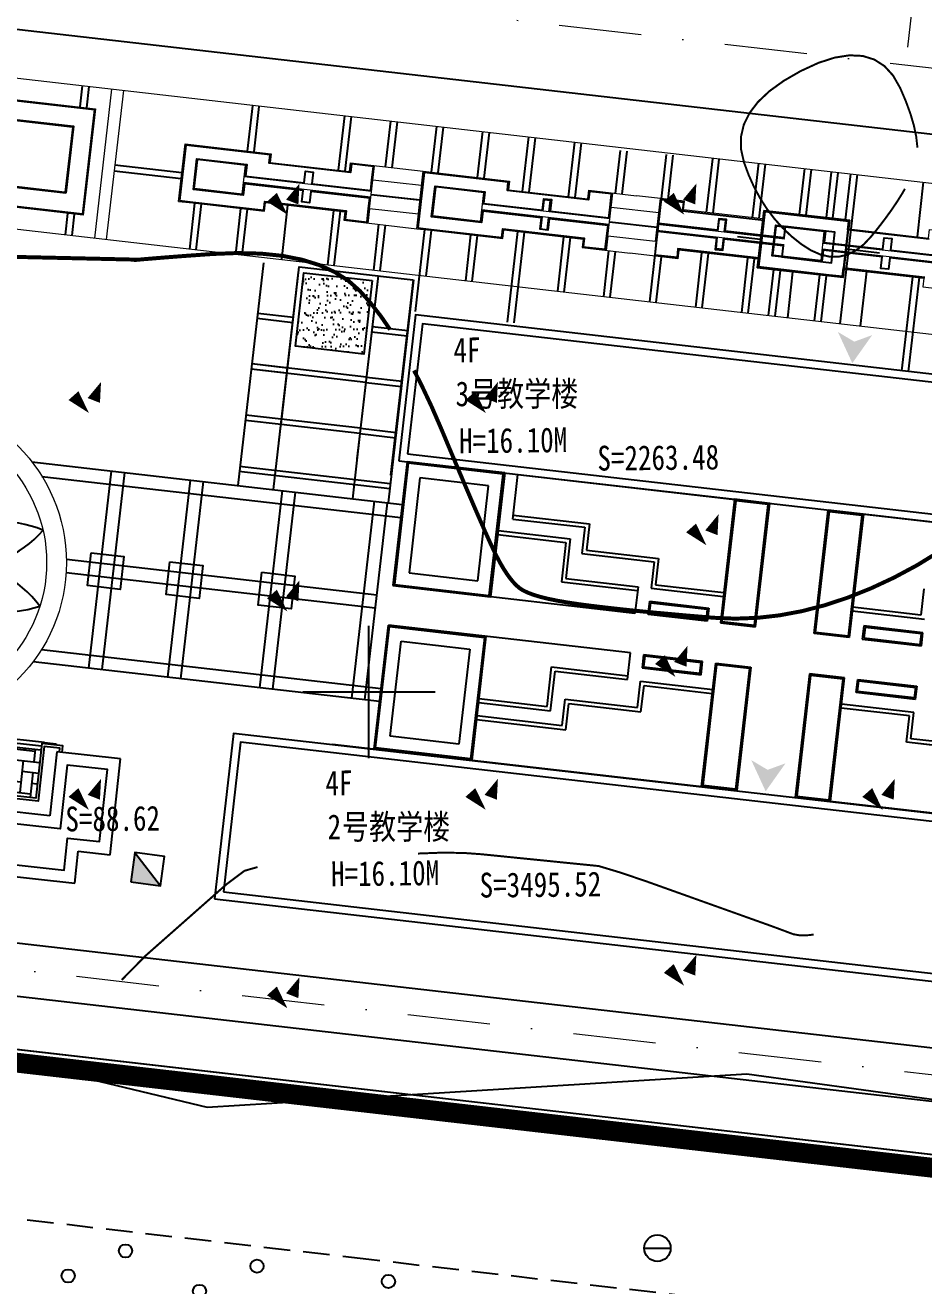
# Model space of a CAD drawing. Extents: x 496261 to 1768172, y 3738341 to 4579341.
# Drawn here: x 496974 to 497041.9, y 4379155.1 to 4379250.4 of the extents above; entities that cross this region are included whole.
import ezdxf

# ---------------------------------------------------------------- set-up
doc = ezdxf.new("R2010")
doc.units = 0
doc.header["$MEASUREMENT"] = 0
for name, pattern in [('DASHDOT2', [0.5, 0.25, -0.125, 0, -0.125]), ('DIVIDE', [1.25, 0.5, -0.25, 0, -0.25, 0, -0.25]), ('X5', [3, 2, -1])]:
    doc.linetypes.add(name, pattern=pattern)
doc.layers.get('0').update_dxf_attribs({"color": 8, "linetype": 'CONTINUOUS'})
for name, color, linetype in [('2222', 7, 'CONTINUOUS'), ('caodi', 7, 'CONTINUOUS'), ('DGX', 8, 'CONTINUOUS'), ('DLSS', 8, 'CONTINUOUS'), ('DMTZ', 8, 'CONTINUOUS'), ('GXYZ', 8, 'CONTINUOUS'), ('JZ', 2, 'CONTINUOUS'), ('LVTRY', 193, 'CONTINUOUS'), ('PUB_DIM', 3, 'CONTINUOUS'), ('PUB_TEXT', 7, 'CONTINUOUS'), ('qj-铺地', 35, 'CONTINUOUS'), ('TK', 8, 'CONTINUOUS'), ('WALL', 2, 'CONTINUOUS'), ('ZBTZ', 8, 'CONTINUOUS'), ('台阶', 33, 'CONTINUOUS'), ('水', 165, 'CONTINUOUS'), ('用地红线', 1, 'DIVIDE'), ('看线', 92, 'CONTINUOUS'), ('绿化', 3, 'CONTINUOUS'), ('绿线', 3, 'CONTINUOUS'), ('车行道', 5, 'CONTINUOUS'), ('道路', 8, 'CONTINUOUS'), ('铺地', 25, 'CONTINUOUS')]:
    doc.layers.add(name, color=color, linetype=linetype)
for name, color, linetype, lineweight in [('pudi', 7, 'CONTINUOUS', 9), ('景观', 4, 'CONTINUOUS', 13), ('道路红线', 1, 'CONTINUOUS', 0)]:
    doc.layers.add(name, color=color, linetype=linetype, lineweight=lineweight)
doc.styles.add('HT', font='simhei.ttf', dxfattribs={"width": 0.8})
doc.linetypes.add('10411', pattern='A,2,[150,AAA.SHX,S=1,R=0,X=0,Y=1],2,[151,AAA.SHX,S=1,R=0,X=0,Y=3],1e-11', length=4)

# ---------------------------------------------------------------- blocks, each defined once
blk = doc.blocks.new('gc090')
for points in [[(1.067, 1.447, 0, 1, 0), (0.52, 0.049, 1, 1, 0)], [(-1.016, 0.411, 1, 0, 0), (0.151, -0.902, 0, 0, 0)]]:
    blk.add_lwpolyline(points, format="xyseb")
blk = doc.blocks.new('gc170')
at = {"linetype": 'Continuous'}
blk.add_circle((0, 0), 0.5, dxfattribs=at)
blk = doc.blocks.new('GC042')
blk.add_line((-1, 0), (1, 0))
blk.add_circle((0, 0), 1)
blk = doc.blocks.new('13')
at = {"layer": 'WALL', "ltscale": 10}
for points in [[(4411217, -5844573), (4492217, -5844573), (4492217, -5831973), (4411217, -5831973)], [(4411817, -5843973), (4491617, -5843973), (4491617, -5832573), (4411817, -5832573)]]:
    blk.add_lwpolyline(points, close=True, dxfattribs=at)
blk = doc.blocks.new('RT5')
at = {"layer": 'WALL', "ltscale": 10}
for points in [[(4426135, -5875637), (4487035, -5875637), (4487035, -5864537), (4426135, -5864537)], [(4426735, -5875037), (4486435, -5875037), (4486435, -5865137), (4426735, -5865137)]]:
    blk.add_lwpolyline(points, close=True, dxfattribs=at)
blk = doc.blocks.new('ssss123')
at = {"layer": '景观'}
for radius in [9553, 8399]:
    blk.add_circle((-2618501, -7985776), radius, dxfattribs=at)
at = {"layer": '绿线', "color": 251}
blk.add_lwpolyline([(-2614602, -7978336, 0.3575), (-2617728, -7982899, 1.155828)], format="xyb", dxfattribs=at)
for radius in [2979, 2499]:
    blk.add_circle((-2618501, -7985776), radius, dxfattribs=at)
for centre, major_axis, start_param, end_param in [((-2613051, -7981342), (-1, 6503), 0.916038, 1.816366), ((-2623243, -7980856), (0, 6116), 4.359671, 5.316555), ((-2615532, -7979408), (-1, 6503), 1.367559, 2.267887), ((-2624915, -7983419), (0, 6116), 4.81129, 5.768173), ((-2620644, -7979287), (1, 6116), 3.911812, 4.868664), ((-2618686, -7978752), (2, 6503), 1.830506, 2.731202), ((-2625293, -7986528), (0, 6116), -1.010141, -0.052621), ((-2611574, -7986955), (2, 6503), 0.06475, 0.965077), ((-2617923, -7978967), (0, 6116), 3.507993, 4.464876), ((-2624260, -7989454), (0, 6116), -0.551403, 0.405502), ((-2612810, -7989897), (0, 6503), -0.393581, 0.506747), ((-2621773, -7979558), (0, 6503), 2.288324, 3.188652), ((-2614971, -7979925), (0, 6116), 3.049936, 4.006844), ((-2622352, -7991420), (0, 6116), -0.147795, 0.809088), ((-2615691, -7992216), (0, 6503), -0.926288, -0.025961), ((-2619527, -7992532), (0, 6116), 0.300227, 1.257101), ((-2623952, -7981343), (-1, 6503), 2.69187, 3.592035), ((-2612489, -7982528), (0, 6116), 2.517061, 3.473983), ((-2618758, -7992798), (0, 6503), -1.374313, -0.473985), ((-2618758, -7992798), (0, 6503), -1.374313, -0.473985), ((-2625334, -7984142), (0, 6503), 3.140026, 4.040349), ((-2616521, -7992316), (1, 6116), 0.745022, 1.701971), ((-2616521, -7992316), (1, 6116), 0.745022, 1.701971), ((-2621496, -7992132), (1, 6503), 4.505364, 5.405692), ((-2621496, -7992132), (1, 6503), 4.505364, 5.405692), ((-2625373, -7987240), (1, 6503), 3.584773, 4.485101), ((-2613811, -7990746), (0, 6116), 1.207493, 2.164348), ((-2613811, -7990746), (0, 6116), 1.207493, 1.578715), ((-2625373, -7987240), (1, 6503), 4.134293, 4.485101), ((-2623998, -7990153), (0, 6503), 4.047205, 4.947533), ((-2623998, -7990153), (0, 6503), 4.047205, 4.947533), ((-2612097, -7988160), (1, 6116), 1.665675, 2.622558), ((-2612097, -7988160), (1, 6116), 1.665675, 2.622558), ((-2611675, -7985453), (-2, 6116), 2.068915, 3.025798), ((-2611675, -7985453), (-2, 6116), 2.068915, 3.025798)]:
    blk.add_ellipse(centre, major_axis=major_axis, ratio=1, start_param=start_param, end_param=end_param, dxfattribs=at)
blk = doc.blocks.new('SEERRR')
at = {"layer": 'JZ'}
for p, q in [((4674631, -5888671), (4664341, -5888671)), ((4664341, -5888671), (4664341, -5891101)), ((4674631, -5893531), (4674631, -5888671)), ((4664341, -5891101), (4661911, -5891101)), ((4661911, -5891101), (4661911, -5898391)), ((4666771, -5898391), (4666771, -5893531)), ((4666771, -5893531), (4674631, -5893531)), ((4661911, -5898391), (4666771, -5898391))]:
    blk.add_line(p, q, dxfattribs=at)
at = {"layer": 'JZ', "linetype": 'Continuous'}
blk.add_line((4666771, -5894731), (4666777, -5894731), dxfattribs=at)
at = {"layer": 'JZ', "flags": 128}
blk.add_lwpolyline([(4673731, -5889571), (4665241, -5889571), (4665241, -5892001), (4662811, -5892001), (4662811, -5897491), (4665871, -5897491), (4665871, -5892631), (4673731, -5892631)], close=True, dxfattribs=at)
for points in [[(4666371, -5898391), (4666371, -5898891), (4667971, -5898891), (4667971, -5894731), (4675131, -5894731), (4675131, -5893131), (4674631, -5893131)], [(4666571, -5898391), (4666571, -5898691), (4667771, -5898691), (4667771, -5894531), (4674931, -5894531), (4674931, -5893331), (4674631, -5893331)]]:
    blk.add_lwpolyline(points, dxfattribs=at)
at = {"layer": '台阶', "linetype": 'Continuous', "ltscale": 5}
for p, q in [((4675231, -5893631), (4675131, -5893631)), ((4675231, -5893831), (4675131, -5893831)), ((4666871, -5898991), (4666871, -5898891)), ((4667071, -5898991), (4667071, -5898891))]:
    blk.add_line(p, q, dxfattribs=at)
at = {"layer": '铺地', "linetype": 'Continuous'}
for p, q in [((4675231, -5894531), (4675231, -5893631)), ((4674631, -5894731), (4674631, -5896659)), ((4674931, -5894731), (4674931, -5896833)), ((4675231, -5894531), (4675231, -5897006)), ((4667971, -5898391), (4671631, -5898391)), ((4667971, -5898691), (4671711, -5898691)), ((4667771, -5898991), (4666871, -5898991)), ((4667771, -5898991), (4671792, -5898991))]:
    blk.add_line(p, q, dxfattribs=at)
at = {"layer": '铺地', "linetype": 'Continuous', "ltscale": 5}
for p, q in [((4666777, -5894210), (4666771, -5894210)), ((4668403, -5896648), (4668403, -5894731)), ((4670841, -5895023), (4668403, -5895023)), ((4669215, -5897461), (4669215, -5895023)), ((4670028, -5895023), (4670028, -5894731)), ((4670841, -5895835), (4670841, -5894731)), ((4671654, -5896648), (4671654, -5894731)), ((4674092, -5895023), (4671654, -5895023)), ((4672467, -5897461), (4672467, -5895023)), ((4673279, -5895023), (4673279, -5894731)), ((4674092, -5895835), (4674092, -5894731)), ((4668403, -5895835), (4667971, -5895835)), ((4671654, -5895835), (4669215, -5895835)), ((4670028, -5898274), (4670028, -5895835)), ((4674631, -5895835), (4672467, -5895835)), ((4673279, -5897440), (4673279, -5895835)), ((4669215, -5896648), (4667971, -5896648)), ((4672467, -5896648), (4670028, -5896648)), ((4670841, -5898391), (4670841, -5896648)), ((4671631, -5898391), (4674631, -5896659)), ((4671711, -5898691), (4674931, -5896833)), ((4674631, -5896648), (4673279, -5896648)), ((4674092, -5896970), (4674092, -5896648)), ((4666777, -5897461), (4666771, -5897461)), ((4670028, -5897461), (4667971, -5897461)), ((4668403, -5898391), (4668403, -5897461)), ((4673242, -5897461), (4670841, -5897461)), ((4671654, -5898378), (4671654, -5897461)), ((4671792, -5898991), (4675231, -5897006)), ((4670841, -5898274), (4668403, -5898274)), ((4669215, -5898391), (4669215, -5898274)), ((4671835, -5898274), (4671654, -5898274))]:
    blk.add_line(p, q, dxfattribs=at)

msp = doc.modelspace()

# ---------------------------------------------------------------- hatches: boundary and pattern name
at = {"layer": 'caodi', "linetype": 'Continuous'}
h = msp.add_hatch(dxfattribs=at)
h.set_pattern_fill('AR-SAND', color=64, scale=0.5, angle=353.45116, style=0)
h.set_pattern_definition([(30.951161, (490626.28854, 4385504.06514), (0.078586046, 0.96071782), [0, -0.76, 0, -0.85, 0, -0.8125]), (0.951161, (490626.2885, 4385504.0651), (1.04004746, 1.30094419), [0, -0.41, 0, -0.685, 0, -0.2625]), (320.951161, (490625.67755, 4385504.1353), (1.54723375, -0.17477301), [0, -0.25, 0, -0.9, 0, -1.175]), (310.951161, (490625.6776, 4385504.1353), (1.5433053, 0.26454987), [0, -0.125, 0, -0.59, 0, -0.675])])
h.paths.add_polyline_path([(497000.241, 4379231.099), (496999.602, 4379225.535), (496994.436, 4379226.128), (496995.075, 4379231.692)])
at = {"layer": 'PUB_DIM'}
for points in [[(497036.686, 4379226.478), (497035.449, 4379227.212), (497036.535, 4379224.852), (497038.036, 4379226.972)], [(497030.137, 4379194.109), (497028.901, 4379194.843), (497029.987, 4379192.483), (497031.488, 4379194.603)]]:
    msp.add_hatch(color=256, dxfattribs=at).paths.add_polyline_path(points)
at = {"layer": '看线'}
msp.add_hatch(color=256, dxfattribs=at).paths.add_polyline_path([(496982.005, 4379185.633), (496984.234, 4379185.331), (496982.307, 4379187.863)])

# ---------------------------------------------------------------- linework, layer by layer
at = {"layer": '2222', "color": 8, "ltscale": 10}
for p, q in [((496992.028, 4379232.444), (496990.094, 4379215.6)), ((496992.789, 4379215.291), (496994.678, 4379231.737)), ((496993.194, 4379218.819), (496994.678, 4379231.737)), ((497000.638, 4379231.45), (497003.334, 4379231.14)), ((497000.638, 4379231.45), (497003.334, 4379231.14)), ((497000.638, 4379231.45), (497003.334, 4379231.14)), ((497003.379, 4379231.141), (497001.446, 4379214.297)), ((497003.334, 4379231.14), (497001.639, 4379216.375)), ((497003.334, 4379231.14), (497001.639, 4379216.375)), ((496994.238, 4379227.913), (496991.543, 4379228.222)), ((496994.238, 4379227.913), (496991.543, 4379228.222)), ((496994.238, 4379227.913), (496991.543, 4379228.222)), ((496994.284, 4379228.31), (496991.589, 4379228.619)), ((496994.284, 4379228.31), (496991.589, 4379228.619)), ((496994.284, 4379228.31), (496991.589, 4379228.619)), ((497000.199, 4379227.228), (497002.895, 4379226.919)), ((497000.199, 4379227.228), (497002.895, 4379226.919)), ((497000.199, 4379227.228), (497002.895, 4379226.919)), ((497000.245, 4379227.626), (497002.94, 4379227.316)), ((497000.245, 4379227.626), (497002.94, 4379227.316)), ((497000.245, 4379227.626), (497002.94, 4379227.316)), ((496993.799, 4379224.088), (496991.104, 4379224.397)), ((496993.799, 4379224.088), (496991.104, 4379224.397)), ((496999.76, 4379223.403), (496991.104, 4379224.397)), ((496993.845, 4379224.485), (496991.15, 4379224.795)), ((496993.845, 4379224.485), (496991.15, 4379224.795)), ((496999.806, 4379223.801), (496991.15, 4379224.795)), ((496999.76, 4379223.403), (497002.456, 4379223.094)), ((496999.806, 4379223.801), (497002.501, 4379223.491)), ((496993.355, 4379220.213), (496990.659, 4379220.523)), ((496999.361, 4379219.926), (496990.705, 4379220.92)), ((496999.315, 4379219.529), (496998.75, 4379214.606)), ((496999.315, 4379219.529), (496999.095, 4379217.608)), ((496999.315, 4379219.529), (497002.011, 4379219.219)), ((496999.315, 4379219.529), (497002.011, 4379219.219)), ((496999.315, 4379219.529), (497002.011, 4379219.219)), ((496999.361, 4379219.926), (497002.056, 4379219.617)), ((496999.361, 4379219.926), (497002.056, 4379219.617)), ((496999.361, 4379219.926), (497002.056, 4379219.617)), ((497001.566, 4379215.345), (496990.169, 4379216.653)), ((497001.612, 4379215.742), (496990.215, 4379217.051))]:
    msp.add_line(p, q, dxfattribs=at)
for points in [[(497000.684, 4379231.451), (496999.315, 4379219.529), (496993.355, 4379220.213), (496994.723, 4379232.135)], [(497000.241, 4379231.099), (496999.602, 4379225.535), (496994.436, 4379226.128), (496995.075, 4379231.692)]]:
    msp.add_lwpolyline(points, close=True, dxfattribs=at)
msp.add_lwpolyline([(497000.638, 4379231.053), (496999.315, 4379219.529), (496993.355, 4379220.213), (496994.678, 4379231.737)], dxfattribs=at)
at = {"layer": '2222', "color": 8, "flags": 128}
for points in [[(496978.998, 4379210.522), (496981.482, 4379210.237), (496981.197, 4379207.753), (496978.713, 4379208.039)], [(496984.959, 4379209.838), (496987.443, 4379209.553), (496987.158, 4379207.069), (496984.674, 4379207.354)], [(496991.914, 4379209.04), (496994.397, 4379208.754), (496994.112, 4379206.271), (496991.628, 4379206.556)]]:
    msp.add_lwpolyline(points, close=True, dxfattribs=at)
at = {"layer": 'DGX', "color": 8, "linetype": 'Continuous', "const_width": 0.15, "elevation": 1403, "flags": 128}
msp.add_lwpolyline([(497041.451, 4379241.132), (497041.451, 4379241.225), (497041.367, 4379241.98), (497041.196, 4379242.801), (497040.936, 4379243.687), (497040.589, 4379244.639), (497040.155, 4379245.657), (497039.619, 4379246.596), (497038.967, 4379247.312), (497038.2, 4379247.806), (497037.318, 4379248.078), (497036.32, 4379248.126), (497035.208, 4379247.952), (497033.979, 4379247.556), (497032.636, 4379246.937), (497031.342, 4379246.19), (497030.265, 4379245.411), (497029.405, 4379244.598), (497028.76, 4379243.753), (497028.332, 4379242.875), (497028.121, 4379241.964), (497028.125, 4379241.021), (497028.346, 4379240.044), (497028.701, 4379239.079), (497029.11, 4379238.168), (497029.571, 4379237.313), (497030.085, 4379236.512), (497030.651, 4379235.766), (497031.271, 4379235.075), (497031.943, 4379234.438), (497032.668, 4379233.857), (497033.409, 4379233.382), (497034.128, 4379233.063), (497034.825, 4379232.901), (497035.5, 4379232.897), (497036.153, 4379233.049), (497036.784, 4379233.357), (497037.393, 4379233.823), (497037.98, 4379234.446), (497038.535, 4379235.136), (497039.045, 4379235.804), (497039.511, 4379236.45), (497039.932, 4379237.075), (497040.31, 4379237.677), (497040.514, 4379238.032)], dxfattribs=at)
at = {"layer": 'DGX', "color": 8, "linetype": 'Continuous'}
for points, const_width, elevation in [([(496970.221, 4379232.955), (496982.573, 4379232.675)], 0.3, 1402.5), ([(496982.222, 4379232.643), (496982.924, 4379232.707), (496984.497, 4379232.837), (496986.238, 4379232.97), (496988.148, 4379233.104), (496988.994, 4379233.138)], 0.3, 1402.5), ([(496988.994, 4379233.138), (496990.068, 4379233.18), (496991.837, 4379233.134), (496993.458, 4379232.966), (496994.928, 4379232.678), (496996.249, 4379232.268), (496997.42, 4379231.738), (496998.442, 4379231.086), (496999.314, 4379230.312), (497000, 4379229.541)], 0.3, 1402.5), ([(497000, 4379229.541), (497000.108, 4379229.42), (497000.895, 4379228.409), (497001.597, 4379227.394)], 0.3, 1402.5), ([(497003.408, 4379224.294), (497003.975, 4379223.188), (497004.728, 4379221.588), (497005.474, 4379219.871), (497006.185, 4379218.173), (497006.836, 4379216.632), (497007.424, 4379215.248), (497007.95, 4379214.021), (497008.415, 4379212.952), (497008.818, 4379212.039), (497009.159, 4379211.284), (497009.438, 4379210.685), (497009.686, 4379210.186), (497009.931, 4379209.729), (497010.175, 4379209.314), (497010.416, 4379208.94), (497010.656, 4379208.608), (497010.893, 4379208.318), (497011.129, 4379208.07), (497011.362, 4379207.863), (497011.637, 4379207.682), (497011.995, 4379207.508), (497012.438, 4379207.341), (497012.964, 4379207.183), (497013.575, 4379207.032), (497014.27, 4379206.889), (497015.048, 4379206.754), (497015.911, 4379206.626), (497016.861, 4379206.502), (497017.902, 4379206.377), (497019.033, 4379206.251), (497020.255, 4379206.124), (497021.567, 4379205.996), (497023.933, 4379205.783)], 0.3, 1402.5), ([(497023.933, 4379205.783), (497024.464, 4379205.737), (497026.048, 4379205.606), (497027.687, 4379205.538), (497029.345, 4379205.599), (497031.022, 4379205.787), (497032.719, 4379206.103), (497034.435, 4379206.547), (497036.17, 4379207.119), (497037.924, 4379207.819), (497039.698, 4379208.647), (497041.434, 4379209.578), (497043.078, 4379210.588)], 0.3, 1402.5), ([(497003.697, 4379187.78), (497005.431, 4379187.845), (497007.117, 4379187.829), (497008.488, 4379187.73)], 0.15, 1402), ([(497008.488, 4379187.73), (497017.37, 4379186.835), (497019.092, 4379186.317), (497021.083, 4379185.638), (497023.084, 4379184.923), (497024.835, 4379184.297), (497026.337, 4379183.76), (497027.589, 4379183.313), (497028.59, 4379182.955), (497029.342, 4379182.686), (497029.844, 4379182.507), (497030.097, 4379182.417), (497030.239, 4379182.365), (497030.412, 4379182.302), (497030.615, 4379182.228), (497030.848, 4379182.142), (497031.112, 4379182.044), (497031.406, 4379181.935), (497031.73, 4379181.813), (497032.085, 4379181.681), (497032.211, 4379181.658)], 0.15, 1402), ([(496981.31, 4379178.225), (496983.101, 4379180.045), (496989.225, 4379185.452), (496990.595, 4379186.477), (496991.573, 4379186.758)], 0.15, 1402), ([(497032.211, 4379181.658), (497032.254, 4379181.65)], 0.15, 1402), ([(497032.254, 4379181.65), (497032.566, 4379181.594), (497033.267, 4379181.612), (497033.616, 4379181.658)], 0.15, 1402)]:
    msp.add_lwpolyline(points, dxfattribs=dict(at, const_width=const_width, elevation=elevation))
at = {"layer": 'DLSS', "color": 8, "linetype": 'X5', "elevation": 1400.29, "flags": 128}
for points in [[(497000, 4379157.089), (496901.067, 4379168.514)], [(497102.152, 4379145.292), (497000, 4379157.089)]]:
    msp.add_lwpolyline(points, dxfattribs=at)
at = {"layer": 'DMTZ', "color": 8, "linetype": '10411', "elevation": 1410.667, "flags": 128}
for points in [[(496826.533, 4379197.995), (496826.524, 4379197.991), (496829.276, 4379195.097), (496831.388, 4379191.214), (496837.772, 4379190.304), (496844.733, 4379185.845), (496864.869, 4379187.784), (496879.765, 4379185.909), (496879.765, 4379185.909), (496879.765, 4379185.909), (496916.888, 4379182.521), (496951.399, 4379176.112), (496967.698, 4379173.431), (496987.766, 4379168.615), (497000, 4379169.371)], [(497000, 4379169.371), (497028.574, 4379171.136), (497059.437, 4379166.893), (497084.258, 4379163.142), (497108.17, 4379158.248), (497127.313, 4379157.048), (497147.141, 4379154.33)]]:
    msp.add_lwpolyline(points, dxfattribs=at)
at = {"layer": 'LVTRY'}
for p, q in [((497010.867, 4379213.07, 1400.702), (497016.329, 4379212.443, 1400.702)), ((497010.901, 4379213.368, 1400.702), (497016.661, 4379212.707, 1400.702)), ((497009.726, 4379211.893, 1400.702), (497014.889, 4379211.3, 1400.702)), ((497009.76, 4379212.191, 1400.702), (497015.221, 4379211.564, 1400.702)), ((497016.329, 4379212.443, 1400.702), (497016.101, 4379210.456, 1400.702)), ((497016.661, 4379212.707, 1400.702), (497016.433, 4379210.72, 1400.702)), ((497014.889, 4379211.3, 1400.702), (497014.547, 4379208.319, 1400.702)), ((497015.221, 4379211.564, 1400.702), (497014.879, 4379208.583, 1400.702)), ((497016.101, 4379210.456, 1400.702), (497021.562, 4379209.829, 1400.702)), ((497016.433, 4379210.72, 1400.702), (497021.894, 4379210.093, 1400.702)), ((497021.894, 4379210.093, 1400.702), (497021.666, 4379208.106, 1400.702)), ((497021.562, 4379209.829, 1400.702), (497021.334, 4379207.842, 1400.702)), ((497014.547, 4379208.319, 1400.702), (497020.306, 4379207.658, 1400.702)), ((497014.879, 4379208.583, 1400.702), (497020.341, 4379207.956, 1400.702)), ((497021.666, 4379208.106, 1400.702), (497026.83, 4379207.513, 1400.702)), ((497021.334, 4379207.842, 1400.702), (497026.795, 4379207.215, 1400.702)), ((497026.83, 4379207.513, 1400.702), (497026.795, 4379207.215, 1400.702)), ((497041.954, 4379207.79, 1400.702), (497041.726, 4379205.803, 1400.702)), ((497036.563, 4379206.396, 1400.702), (497036.529, 4379206.098, 1400.702)), ((497041.99, 4379205.471, 1400.702), (497036.529, 4379206.098, 1400.702)), ((497041.726, 4379205.803, 1400.702), (497036.563, 4379206.396, 1400.702)), ((497013.466, 4379198.908, 1400.702), (497013.808, 4379201.889, 1400.702)), ((497013.73, 4379198.576, 1400.702), (497014.072, 4379201.556, 1400.702)), ((497013.808, 4379201.889, 1400.702), (497019.567, 4379201.227, 1400.702)), ((497014.072, 4379201.556, 1400.702), (497019.533, 4379200.929, 1400.702)), ((497020.299, 4379198.828, 1400.702), (497020.527, 4379200.815, 1400.702)), ((497020.527, 4379200.815, 1400.702), (497025.988, 4379200.188, 1400.702)), ((497020.562, 4379198.496, 1400.702), (497020.791, 4379200.483, 1400.702)), ((497020.791, 4379200.483, 1400.702), (497025.954, 4379199.89, 1400.702)), ((497008.302, 4379199.501, 1400.702), (497013.466, 4379198.908, 1400.702)), ((497014.609, 4379197.468, 1400.702), (497014.837, 4379199.455, 1400.702)), ((497014.837, 4379199.455, 1400.702), (497020.299, 4379198.828, 1400.702)), ((497025.954, 4379199.89, 1400.702), (497025.988, 4379200.188, 1400.702)), ((497008.268, 4379199.203, 1400.702), (497013.73, 4379198.576, 1400.702)), ((497014.873, 4379197.136, 1400.702), (497015.101, 4379199.123, 1400.702)), ((497015.101, 4379199.123, 1400.702), (497020.562, 4379198.496, 1400.702)), ((497035.688, 4379198.773, 1400.702), (497035.723, 4379199.071, 1400.702)), ((497040.852, 4379198.18, 1400.702), (497035.688, 4379198.773, 1400.702)), ((497041.184, 4379198.444, 1400.702), (497035.723, 4379199.071, 1400.702)), ((497008.12, 4379197.911, 1400.702), (497014.873, 4379197.136, 1400.702)), ((497008.154, 4379198.209, 1400.702), (497014.609, 4379197.468, 1400.702)), ((497040.624, 4379196.193, 1400.702), (497040.852, 4379198.18, 1400.702)), ((497040.956, 4379196.457, 1400.702), (497041.184, 4379198.444, 1400.702)), ((497046.085, 4379195.566, 1400.702), (497040.624, 4379196.193, 1400.702)), ((497046.417, 4379195.83, 1400.702), (497040.956, 4379196.457, 1400.702))]:
    msp.add_line(p, q, dxfattribs=at)
at = {"layer": 'pudi'}
for p, q in [((497011.254, 4379216.441, 1400.702), (497010.901, 4379213.368, 1400.702)), ((497027.639, 4379214.561, 1400.702), (497011.254, 4379216.441, 1400.702)), ((497026.83, 4379207.513, 1400.702), (497027.639, 4379214.561, 1400.702)), ((497010.901, 4379213.368, 1400.702), (497016.661, 4379212.707, 1400.702)), ((497036.563, 4379206.396, 1400.702), (497037.372, 4379213.443, 1400.702)), ((497037.372, 4379213.443, 1400.702), (497053.756, 4379211.562, 1400.702)), ((497016.661, 4379212.707, 1400.702), (497016.433, 4379210.72, 1400.702)), ((497016.433, 4379210.72, 1400.702), (497021.894, 4379210.093, 1400.702)), ((497021.894, 4379210.093, 1400.702), (497021.666, 4379208.106, 1400.702)), ((497021.666, 4379208.106, 1400.702), (497026.83, 4379207.513, 1400.702)), ((497041.954, 4379207.79, 1400.702), (497041.726, 4379205.803, 1400.702)), ((497041.726, 4379205.803, 1400.702), (497036.563, 4379206.396, 1400.702)), ((497020.791, 4379200.483, 1400.702), (497020.562, 4379198.496, 1400.702)), ((497025.954, 4379199.89, 1400.702), (497020.791, 4379200.483, 1400.702)), ((497025.145, 4379192.843, 1400.702), (497025.954, 4379199.89, 1400.702)), ((497015.101, 4379199.123, 1400.702), (497014.873, 4379197.136, 1400.702)), ((497020.562, 4379198.496, 1400.702), (497015.101, 4379199.123, 1400.702)), ((497034.879, 4379191.726, 1400.702), (497035.688, 4379198.773, 1400.702)), ((497035.688, 4379198.773, 1400.702), (497040.852, 4379198.18, 1400.702)), ((497008.12, 4379197.911, 1400.702), (497007.767, 4379194.838, 1400.702)), ((497014.873, 4379197.136, 1400.702), (497008.12, 4379197.911, 1400.702)), ((497040.852, 4379198.18, 1400.702), (497040.624, 4379196.193, 1400.702)), ((497040.624, 4379196.193, 1400.702), (497046.085, 4379195.566, 1400.702)), ((497007.767, 4379194.838, 1400.702), (497025.145, 4379192.843, 1400.702)), ((497052.257, 4379189.731, 1400.702), (497034.879, 4379191.726, 1400.702))]:
    msp.add_line(p, q, dxfattribs=at)
at = {"layer": 'qj-铺地'}
for p, q in [((497002.887, 4379217.402, 1400.702), (497001.811, 4379208.034, 1400.702)), ((497010.261, 4379216.555, 1400.702), (497002.887, 4379217.402, 1400.702)), ((497009.185, 4379207.187, 1400.702), (497010.261, 4379216.555, 1400.702)), ((497010.867, 4379213.07, 1400.702), (497011.254, 4379216.441, 1400.702)), ((497011.254, 4379216.441, 1400.702), (497030.294, 4379214.256, 1400.702)), ((497027.639, 4379214.561, 1400.702), (497026.567, 4379205.228, 1400.702)), ((497030.294, 4379214.256, 1400.702), (497027.639, 4379214.561, 1400.702)), ((497029.223, 4379204.923, 1400.702), (497030.294, 4379214.256, 1400.702)), ((497033.645, 4379204.416, 1400.702), (497034.717, 4379213.748, 1400.702)), ((497034.717, 4379213.748, 1400.702), (497037.372, 4379213.443, 1400.702)), ((497053.756, 4379211.562, 1400.702), (497034.717, 4379213.748, 1400.702)), ((497037.372, 4379213.443, 1400.702), (497036.301, 4379204.111, 1400.702)), ((497020.108, 4379205.933, 1400.702), (497001.811, 4379208.034, 1400.702)), ((497001.811, 4379208.034, 1400.702), (497009.185, 4379207.187, 1400.702)), ((497020.341, 4379207.956, 1400.702), (497020.108, 4379205.933, 1400.702)), ((497021.106, 4379205.855, 1400.702), (497021.22, 4379206.849, 1400.702)), ((497021.22, 4379206.849, 1400.702), (497025.688, 4379206.336, 1400.702)), ((497025.688, 4379206.336, 1400.702), (497025.574, 4379205.342, 1400.702)), ((497025.574, 4379205.342, 1400.702), (497021.106, 4379205.855, 1400.702)), ((497026.567, 4379205.228, 1400.702), (497029.223, 4379204.923, 1400.702)), ((497000.393, 4379195.685, 1400.702), (497001.469, 4379205.053, 1400.702)), ((497019.765, 4379202.953, 1400.702), (497001.469, 4379205.053, 1400.702)), ((497001.469, 4379205.053, 1400.702), (497008.843, 4379204.207, 1400.702)), ((497008.843, 4379204.207, 1400.702), (497007.767, 4379194.838, 1400.702)), ((497036.301, 4379204.111, 1400.702), (497033.645, 4379204.416, 1400.702)), ((497037.408, 4379204.99, 1400.702), (497037.294, 4379203.997, 1400.702)), ((497041.876, 4379204.477, 1400.702), (497037.408, 4379204.99, 1400.702)), ((497041.762, 4379203.484, 1400.702), (497041.876, 4379204.477, 1400.702)), ((497037.294, 4379203.997, 1400.702), (497041.762, 4379203.484, 1400.702)), ((497019.533, 4379200.929, 1400.702), (497019.765, 4379202.953, 1400.702)), ((497020.755, 4379202.802, 1400.702), (497020.641, 4379201.809, 1400.702)), ((497025.223, 4379202.289, 1400.702), (497020.755, 4379202.802, 1400.702)), ((497025.109, 4379201.296, 1400.702), (497025.223, 4379202.289, 1400.702)), ((497020.641, 4379201.809, 1400.702), (497025.109, 4379201.296, 1400.702)), ((497025.145, 4379192.843, 1400.702), (497026.216, 4379202.175, 1400.702)), ((497026.216, 4379202.175, 1400.702), (497028.871, 4379201.871, 1400.702)), ((497028.871, 4379201.871, 1400.702), (497027.8, 4379192.538, 1400.702)), ((497033.296, 4379201.363, 1400.702), (497032.224, 4379192.03, 1400.702)), ((497035.951, 4379201.058, 1400.702), (497033.296, 4379201.363, 1400.702)), ((497034.879, 4379191.726, 1400.702), (497035.951, 4379201.058, 1400.702)), ((497036.83, 4379199.95, 1400.702), (497036.944, 4379200.944, 1400.702)), ((497036.944, 4379200.944, 1400.702), (497041.412, 4379200.431, 1400.702)), ((497041.412, 4379200.431, 1400.702), (497041.298, 4379199.437, 1400.702)), ((497041.298, 4379199.437, 1400.702), (497036.83, 4379199.95, 1400.702)), ((496997.256, 4379196.045, 1400.702), (497027.8, 4379192.538, 1400.702)), ((497007.767, 4379194.838, 1400.702), (497000.393, 4379195.685, 1400.702)), ((497027.8, 4379192.538, 1400.702), (497025.145, 4379192.843, 1400.702)), ((497032.224, 4379192.03, 1400.702), (497034.879, 4379191.726, 1400.702)), ((497062.769, 4379188.524, 1400.702), (497032.224, 4379192.03, 1400.702))]:
    msp.add_line(p, q, dxfattribs=at)
at = {"layer": 'TK', "color": 8, "linetype": 'Continuous'}
for p, q in [((497000, 4379195), (497000, 4379205)), ((496995, 4379200), (497005, 4379200))]:
    msp.add_line(p, q, dxfattribs=at)
at = {"layer": '景观', "color": 8}
for p, q in [((496895.011, 4379255.395), (497163.529, 4379224.57)), ((496980.546, 4379245.576), (496979.252, 4379234.308)), ((496981.44, 4379245.473), (496980.146, 4379234.205)), ((496892.874, 4379244.224), (497169.485, 4379212.469)), ((496985.603, 4379237.086), (496986.101, 4379241.425)), ((496986.812, 4379238.046), (496987.061, 4379240.216)), ((496990.676, 4379239.801), (496987.061, 4379240.216)), ((496990.419, 4379237.63), (496990.668, 4379239.799)), ((497000.292, 4379238.697), (497000.417, 4379239.782)), ((497000.143, 4379237.396), (496990.526, 4379238.499)), ((497000.193, 4379237.83), (496990.576, 4379238.933)), ((497000.043, 4379236.528), (497000.292, 4379238.697)), ((497003.984, 4379238.274), (497000.292, 4379238.697)), ((497003.611, 4379235.02), (497004.108, 4379239.358)), ((496990.427, 4379237.632), (496986.812, 4379238.046)), ((497004.82, 4379235.98), (497005.069, 4379238.149)), ((497008.684, 4379237.734), (497005.069, 4379238.149)), ((497008.427, 4379235.564), (497008.676, 4379237.733)), ((497018.3, 4379236.631), (497018.425, 4379237.716)), ((497018.201, 4379235.763), (497008.584, 4379236.867)), ((497013.175, 4379236.34), (497013.275, 4379237.208)), ((497013.275, 4379237.208), (497013.709, 4379237.158)), ((497013.609, 4379236.29), (497013.709, 4379237.158)), ((497018.051, 4379234.462), (497018.3, 4379236.631)), ((497021.915, 4379236.216), (497018.3, 4379236.631)), ((497021.915, 4379236.216), (497022.04, 4379237.301)), ((497000.043, 4379236.528), (496999.919, 4379235.444)), ((497003.735, 4379236.105), (497000.043, 4379236.528)), ((497008.435, 4379235.565), (497004.82, 4379235.98)), ((497018.151, 4379235.33), (497008.534, 4379236.433)), ((497013.026, 4379235.039), (497013.126, 4379235.906)), ((497013.46, 4379234.989), (497013.56, 4379235.856)), ((497021.666, 4379234.047), (497021.915, 4379236.216)), ((497021.666, 4379234.047), (497021.915, 4379236.216)), ((497026.407, 4379234.822), (497026.507, 4379235.69)), ((497026.94, 4379235.64), (497026.507, 4379235.69)), ((497026.841, 4379234.772), (497026.94, 4379235.64)), ((497029.356, 4379232.064), (497029.853, 4379236.402)), ((497035.858, 4379231.32), (497036.356, 4379235.658)), ((497021.766, 4379234.915), (497031.382, 4379233.811)), ((497021.816, 4379235.349), (497031.432, 4379234.245)), ((497030.565, 4379233.024), (497030.814, 4379235.193)), ((497034.429, 4379234.778), (497030.814, 4379235.193)), ((497034.172, 4379232.607), (497034.421, 4379234.776)), ((497018.051, 4379234.462), (497017.927, 4379233.377)), ((497021.666, 4379234.047), (497018.051, 4379234.462)), ((497026.258, 4379233.52), (497026.357, 4379234.388)), ((497026.691, 4379233.471), (497026.791, 4379234.338)), ((497043.945, 4379232.807), (497034.329, 4379233.91)), ((497026.691, 4379233.471), (497026.258, 4379233.52)), ((497034.18, 4379232.609), (497030.565, 4379233.024)), ((497043.896, 4379232.373), (497034.279, 4379233.476))]:
    msp.add_line(p, q, dxfattribs=at)
for points in [[(496978.401, 4379236.037), (496970.287, 4379236.968), (496971.21, 4379245.016), (496979.325, 4379244.085)], [(496977.02, 4379237.776), (496972.025, 4379238.349), (496972.591, 4379243.277), (496977.586, 4379242.704)]]:
    msp.add_lwpolyline(points, close=True, dxfattribs=at)
for points in [[(496986.101, 4379241.425), (496987.185, 4379241.3), (496992.608, 4379240.677), (496992.533, 4379240.026), (496998.534, 4379239.337), (496998.609, 4379239.988), (497004.108, 4379239.356)], [(497004.109, 4379239.358), (497005.193, 4379239.234), (497010.616, 4379238.611), (497010.541, 4379237.96), (497016.542, 4379237.271), (497016.617, 4379237.922), (497020.232, 4379237.506)], [(496985.603, 4379237.086), (496986.687, 4379236.962), (496992.11, 4379236.34), (496992.185, 4379236.99), (496998.186, 4379236.302), (496998.111, 4379235.651), (497003.611, 4379235.02)], [(497036.356, 4379235.658), (497035.271, 4379235.783), (497029.848, 4379236.405), (497029.774, 4379235.754), (497023.773, 4379236.443), (497023.847, 4379237.093), (497020.232, 4379237.508)], [(497029.854, 4379236.402), (497030.938, 4379236.277), (497036.361, 4379235.654), (497036.286, 4379235.004), (497042.287, 4379234.314), (497042.362, 4379234.965), (497047.861, 4379234.333)], [(497003.611, 4379235.02), (497004.695, 4379234.896), (497010.118, 4379234.273), (497010.193, 4379234.924), (497016.194, 4379234.236), (497016.119, 4379233.585), (497019.734, 4379233.17)], [(497035.849, 4379231.313), (497034.765, 4379231.438), (497029.342, 4379232.061), (497029.417, 4379232.712), (497023.416, 4379233.401), (497023.341, 4379232.751), (497019.726, 4379233.166)], [(497029.356, 4379232.064), (497030.44, 4379231.939), (497035.863, 4379231.317), (497035.938, 4379231.968), (497041.939, 4379231.279), (497041.864, 4379230.628), (497047.364, 4379229.997)]]:
    msp.add_lwpolyline(points, dxfattribs=at)
at = {"layer": '水'}
for points in [[(496978.339, 4379236.114), (496970.364, 4379237.03), (496971.272, 4379244.939), (496979.247, 4379244.023)], [(496977.081, 4379237.698), (496971.948, 4379238.287), (496972.53, 4379243.355), (496977.663, 4379242.766)], [(496985.683, 4379237.15), (496986.696, 4379237.034), (496992.046, 4379236.42), (496992.121, 4379237.071), (496998.266, 4379236.366), (496998.192, 4379235.715), (496999.855, 4379235.524), (496999.971, 4379236.537), (497000.062, 4379237.332), (496995.616, 4379237.842), (496995.516, 4379236.974), (496994.938, 4379237.041), (496995.037, 4379237.908), (496990.59, 4379238.419), (496990.491, 4379237.551), (496986.731, 4379237.982), (496986.997, 4379240.296), (496990.756, 4379239.865), (496990.657, 4379238.997), (496995.103, 4379238.487), (496995.203, 4379239.355), (496995.781, 4379239.288), (496995.682, 4379238.421), (497000.129, 4379237.91), (497000.22, 4379238.706), (497000.336, 4379239.718), (496998.673, 4379239.909), (496998.598, 4379239.258), (496992.453, 4379239.963), (496992.527, 4379240.614), (496986.165, 4379241.344)], [(497003.691, 4379235.084), (497004.704, 4379234.968), (497010.054, 4379234.354), (497010.129, 4379235.005), (497016.274, 4379234.3), (497016.2, 4379233.649), (497017.863, 4379233.458), (497017.979, 4379234.47), (497018.07, 4379235.266), (497013.624, 4379235.776), (497013.524, 4379234.908), (497012.946, 4379234.975), (497013.045, 4379235.842), (497008.598, 4379236.352), (497008.499, 4379235.485), (497004.739, 4379235.916), (497005.005, 4379238.23), (497008.764, 4379237.799), (497008.665, 4379236.931), (497013.111, 4379236.421), (497013.211, 4379237.288), (497013.789, 4379237.222), (497013.69, 4379236.354), (497018.137, 4379235.844), (497018.228, 4379236.639), (497018.344, 4379237.652), (497016.681, 4379237.842), (497016.606, 4379237.192), (497010.461, 4379237.897), (497010.535, 4379238.548), (497004.172, 4379239.278)], [(497035.794, 4379231.401), (497034.782, 4379231.517), (497029.431, 4379232.131), (497029.506, 4379232.781), (497023.36, 4379233.487), (497023.286, 4379232.836), (497021.623, 4379233.027), (497021.739, 4379234.039), (497021.83, 4379234.834), (497026.277, 4379234.324), (497026.177, 4379233.456), (497026.755, 4379233.39), (497026.855, 4379234.258), (497031.302, 4379233.747), (497031.202, 4379232.88), (497034.962, 4379232.448), (497035.227, 4379234.762), (497031.468, 4379235.194), (497031.368, 4379234.326), (497026.921, 4379234.836), (497027.021, 4379235.704), (497026.443, 4379235.77), (497026.343, 4379234.902), (497021.896, 4379235.413), (497021.988, 4379236.208), (497022.104, 4379237.22), (497023.767, 4379237.029), (497023.692, 4379236.379), (497029.838, 4379235.674), (497029.913, 4379236.324), (497036.275, 4379235.594)]]:
    msp.add_lwpolyline(points, close=True, dxfattribs=at)
for points in [[(497042.351, 4379234.235), (497036.205, 4379234.94), (497036.28, 4379235.591), (497029.917, 4379236.321), (497029.436, 4379232.128), (497030.448, 4379232.011), (497035.799, 4379231.397), (497035.874, 4379232.048), (497042.019, 4379231.343)], [(497043.815, 4379232.309), (497039.368, 4379232.819), (497039.269, 4379231.952), (497038.69, 4379232.018), (497038.79, 4379232.886), (497034.343, 4379233.396), (497034.244, 4379232.528), (497030.484, 4379232.96), (497030.749, 4379235.273), (497034.509, 4379234.842), (497034.41, 4379233.974), (497038.856, 4379233.464), (497038.956, 4379234.332), (497039.534, 4379234.265), (497039.435, 4379233.398), (497043.881, 4379232.888)]]:
    msp.add_lwpolyline(points, dxfattribs=at)
at = {"layer": '用地红线', "color": 1, "linetype": 'DIVIDE', "ltscale": 15, "const_width": 1.5, "elevation": 1400.702}
msp.add_lwpolyline([(497214.383, 4379517.074), (496699.161, 4379622.029), (496480.559, 4379666.649), (496441.992, 4379232.974), (497169.2, 4379149.491), (497215.277, 4379514.34), (497215.304, 4379514.779), (497215.304, 4379515.311), (497214.616, 4379516.674)], close=True, dxfattribs=at)
at = {"layer": '看线'}
msp.add_line((496982.307, 4379187.863), (496984.234, 4379185.331), dxfattribs=at)
at = {"layer": '看线', "elevation": 244.5}
msp.add_lwpolyline([(496982.005, 4379185.633), (496984.234, 4379185.331), (496984.537, 4379187.561), (496982.307, 4379187.863)], close=True, dxfattribs=at)
at = {"layer": '绿化', "color": 8}
for p, q in [((497002.975, 4379217.291, 1400.702), (497001.922, 4379208.121, 1400.702)), ((497010.15, 4379216.468, 1400.702), (497002.975, 4379217.291, 1400.702)), ((497003.854, 4379216.184, 1400.702), (497003.03, 4379209.001, 1400.702)), ((497009.043, 4379215.588, 1400.702), (497003.854, 4379216.184, 1400.702)), ((497009.097, 4379207.298, 1400.702), (497010.15, 4379216.468, 1400.702)), ((497008.218, 4379208.405, 1400.702), (497009.043, 4379215.588, 1400.702)), ((497027.727, 4379214.45, 1400.702), (497026.678, 4379205.316, 1400.702)), ((497030.183, 4379214.168, 1400.702), (497027.727, 4379214.45, 1400.702)), ((497029.135, 4379205.034, 1400.702), (497030.183, 4379214.168, 1400.702)), ((497033.756, 4379204.504, 1400.702), (497034.805, 4379213.637, 1400.702)), ((497034.805, 4379213.637, 1400.702), (497037.261, 4379213.355, 1400.702)), ((497037.261, 4379213.355, 1400.702), (497036.213, 4379204.222, 1400.702)), ((497003.03, 4379209.001, 1400.702), (497008.218, 4379208.405, 1400.702)), ((497001.922, 4379208.121, 1400.702), (497009.097, 4379207.298, 1400.702)), ((497021.217, 4379205.943, 1400.702), (497021.308, 4379206.738, 1400.702)), ((497021.308, 4379206.738, 1400.702), (497025.577, 4379206.248, 1400.702)), ((497025.577, 4379206.248, 1400.702), (497025.486, 4379205.453, 1400.702)), ((497025.486, 4379205.453, 1400.702), (497021.217, 4379205.943, 1400.702)), ((497026.678, 4379205.316, 1400.702), (497029.135, 4379205.034, 1400.702)), ((497000.504, 4379195.773, 1400.702), (497001.557, 4379204.942, 1400.702)), ((497001.557, 4379204.942, 1400.702), (497008.732, 4379204.119, 1400.702)), ((497036.213, 4379204.222, 1400.702), (497033.756, 4379204.504, 1400.702)), ((497037.496, 4379204.88, 1400.702), (497037.405, 4379204.085, 1400.702)), ((497041.765, 4379204.389, 1400.702), (497037.496, 4379204.88, 1400.702)), ((497041.674, 4379203.595, 1400.702), (497041.765, 4379204.389, 1400.702)), ((497001.611, 4379196.652, 1400.702), (497002.436, 4379203.835, 1400.702)), ((497002.436, 4379203.835, 1400.702), (497007.624, 4379203.239, 1400.702)), ((497007.624, 4379203.239, 1400.702), (497006.8, 4379196.056, 1400.702)), ((497008.732, 4379204.119, 1400.702), (497007.679, 4379194.949, 1400.702)), ((497037.405, 4379204.085, 1400.702), (497041.674, 4379203.595, 1400.702)), ((497020.843, 4379202.692, 1400.702), (497020.751, 4379201.897, 1400.702)), ((497025.112, 4379202.201, 1400.702), (497020.843, 4379202.692, 1400.702)), ((497020.751, 4379201.897, 1400.702), (497025.021, 4379201.407, 1400.702)), ((497025.021, 4379201.407, 1400.702), (497025.112, 4379202.201, 1400.702)), ((497025.256, 4379192.931, 1400.702), (497026.304, 4379202.065, 1400.702)), ((497026.304, 4379202.065, 1400.702), (497028.761, 4379201.783, 1400.702)), ((497028.761, 4379201.783, 1400.702), (497027.712, 4379192.649, 1400.702)), ((497033.383, 4379201.252, 1400.702), (497032.335, 4379192.118, 1400.702)), ((497035.84, 4379200.97, 1400.702), (497033.383, 4379201.252, 1400.702)), ((497034.791, 4379191.836, 1400.702), (497035.84, 4379200.97, 1400.702)), ((497036.941, 4379200.038, 1400.702), (497037.032, 4379200.833, 1400.702)), ((497037.032, 4379200.833, 1400.702), (497041.301, 4379200.343, 1400.702)), ((497041.21, 4379199.548, 1400.702), (497036.941, 4379200.038, 1400.702)), ((497041.301, 4379200.343, 1400.702), (497041.21, 4379199.548, 1400.702)), ((497006.8, 4379196.056, 1400.702), (497001.611, 4379196.652, 1400.702)), ((497007.679, 4379194.949, 1400.702), (497000.504, 4379195.773, 1400.702)), ((497027.712, 4379192.649, 1400.702), (497025.256, 4379192.931, 1400.702)), ((497032.335, 4379192.118, 1400.702), (497034.791, 4379191.836, 1400.702))]:
    msp.add_line(p, q, dxfattribs=at)
at = {"layer": '车行道', "color": 5}
for p, q in [((497164.241, 4379228.17, 1400.702), (496960.352, 4379251.576, 1400.702)), ((496692.535, 4379205.218, 1400.702), (497169.314, 4379150.484, 1400.702)), ((496903.891, 4379189.007, 1400.702), (497156.417, 4379160.017, 1400.702))]:
    msp.add_line(p, q, dxfattribs=at)
at = {"layer": '车行道', "color": 5, "elevation": 1400.702}
for points in [[(496692.535, 4379205.218), (497169.314, 4379150.484)], [(496903.435, 4379185.033), (497155.961, 4379156.043)]]:
    msp.add_lwpolyline(points, dxfattribs=at)
at = {"layer": '道路'}
for p, q in [((497010.261, 4379216.555, 1400.702), (497009.185, 4379207.187, 1400.702)), ((497027.639, 4379214.561, 1400.702), (497026.567, 4379205.228, 1400.702)), ((497037.372, 4379213.443, 1400.702), (497036.301, 4379204.111, 1400.702)), ((497026.567, 4379205.228, 1400.702), (497029.223, 4379204.923, 1400.702)), ((497007.767, 4379194.838, 1400.702), (497008.843, 4379204.207, 1400.702)), ((497036.301, 4379204.111, 1400.702), (497033.645, 4379204.416, 1400.702)), ((497025.145, 4379192.843, 1400.702), (497026.216, 4379202.175, 1400.702)), ((497026.216, 4379202.175, 1400.702), (497028.871, 4379201.871, 1400.702)), ((497035.951, 4379201.058, 1400.702), (497033.296, 4379201.363, 1400.702)), ((497034.879, 4379191.726, 1400.702), (497035.951, 4379201.058, 1400.702))]:
    msp.add_line(p, q, dxfattribs=at)
at = {"layer": '道路红线', "linetype": 'DASHDOT2', "ltscale": 25}
for p, q in [((497062.965, 4379442.71, 1400.702), (497040.544, 4379247.398, 1400.702)), ((496889.193, 4379264.773, 1400.702), (497199.499, 4379229.15, 1400.702)), ((496902.789, 4379187.121, 1400.702), (497156.189, 4379158.03, 1400.702))]:
    msp.add_line(p, q, dxfattribs=at)
at = {"layer": '铺地', "color": 8}
for p, q in [((496978.165, 4379244.218), (496978.35, 4379245.828)), ((496978.662, 4379244.161), (496978.846, 4379245.771)), ((496990.822, 4379240.882), (496991.215, 4379244.302)), ((496991.319, 4379240.825), (496991.713, 4379244.257)), ((496997.702, 4379239.433), (496998.174, 4379243.552)), ((496998.198, 4379239.376), (496998.671, 4379243.495)), ((497001.253, 4379239.684), (497001.652, 4379243.153)), ((497001.75, 4379239.627), (497002.148, 4379243.096)), ((497004.731, 4379239.287), (497005.129, 4379242.754)), ((497005.228, 4379239.23), (497005.626, 4379242.697)), ((497008.208, 4379238.888), (497008.606, 4379242.355)), ((497008.705, 4379238.831), (497009.103, 4379242.298)), ((497011.61, 4379237.837), (497012.083, 4379241.956)), ((497012.107, 4379237.78), (497012.58, 4379241.899)), ((497015.088, 4379237.438), (497015.56, 4379241.556)), ((497015.584, 4379237.381), (497016.057, 4379241.499)), ((497018.639, 4379237.689), (497019.012, 4379240.934)), ((497019.136, 4379237.632), (497019.51, 4379240.89)), ((497021.221, 4379229.49), (497022.499, 4379240.622)), ((497022.613, 4379237.235), (497022.997, 4379240.578)), ((496980.793, 4379239.839), (496985.852, 4379239.258)), ((497025.519, 4379236.242), (497025.986, 4379240.31)), ((497026.016, 4379236.185), (497026.484, 4379240.265)), ((497028.996, 4379235.843), (497029.469, 4379239.96)), ((497029.493, 4379235.786), (497029.966, 4379239.903)), ((497032.548, 4379236.095), (497032.946, 4379239.56)), ((497033.045, 4379236.038), (497033.443, 4379239.503)), ((496980.741, 4379239.384), (496985.8, 4379238.804)), ((497034.575, 4379235.86), (497034.967, 4379239.279)), ((497035.072, 4379235.802), (497035.466, 4379239.234)), ((497035.626, 4379227.836), (497036.92, 4379239.104)), ((497036.025, 4379235.696), (497036.423, 4379239.161)), ((497041.454, 4379234.41), (497041.927, 4379238.529)), ((497000.168, 4379237.615), (497003.86, 4379237.191)), ((497000.168, 4379237.614), (497003.783, 4379237.199)), ((496986.449, 4379233.481), (496986.847, 4379236.944)), ((496986.946, 4379233.424), (496987.344, 4379236.887)), ((496993.404, 4379232.683), (496993.876, 4379236.796)), ((496977.056, 4379234.56), (496977.241, 4379236.17)), ((496977.553, 4379234.503), (496977.738, 4379236.113)), ((496989.927, 4379233.082), (496990.324, 4379236.545)), ((496990.423, 4379233.025), (496990.821, 4379236.488)), ((496996.881, 4379232.284), (496997.353, 4379236.397)), ((496997.378, 4379232.227), (496997.85, 4379236.34)), ((497000.358, 4379231.885), (497000.756, 4379235.348)), ((497000.855, 4379231.828), (497001.252, 4379235.291)), ((497003.521, 4379228.751), (497004.233, 4379234.949)), ((497004.332, 4379231.428), (497004.73, 4379234.892)), ((497010.476, 4379227.953), (497011.262, 4379234.802)), ((497010.972, 4379227.896), (497011.759, 4379234.745)), ((497018.176, 4379235.548), (497021.791, 4379235.133)), ((497007.312, 4379231.086), (497007.71, 4379234.55)), ((497007.809, 4379231.029), (497008.207, 4379234.493)), ((497014.267, 4379230.288), (497014.739, 4379234.403)), ((497014.763, 4379230.231), (497015.236, 4379234.346)), ((497027.869, 4379234.435), (497029.605, 4379234.236)), ((497017.744, 4379229.889), (497018.142, 4379233.353)), ((497018.241, 4379229.832), (497018.638, 4379233.296)), ((497021.718, 4379229.433), (497022.115, 4379232.892)), ((497024.698, 4379229.09), (497025.17, 4379233.2)), ((497025.195, 4379229.033), (497025.667, 4379233.143)), ((497028.175, 4379228.691), (497028.647, 4379232.8)), ((497036.107, 4379233.489), (497038.591, 4379233.204)), ((497028.672, 4379228.634), (497029.144, 4379232.743)), ((497030.202, 4379228.459), (497030.6, 4379231.921)), ((497030.699, 4379228.402), (497031.096, 4379231.864)), ((497031.652, 4379228.292), (497032.049, 4379231.75)), ((497033.679, 4379228.059), (497034.077, 4379231.522)), ((497034.176, 4379228.002), (497034.574, 4379231.465)), ((497037.157, 4379227.66), (497037.629, 4379231.774)), ((497040.292, 4379224.281), (497041.106, 4379231.375)), ((497040.788, 4379224.224), (497041.603, 4379231.318))]:
    msp.add_line(p, q, dxfattribs=at)
at = {"layer": '铺地', "color": 8, "elevation": 1400.702}
for points in [[(496974.525, 4379217.388), (497002.516, 4379214.174)], [(496980.521, 4379216.699), (496978.81, 4379201.797)], [(496981.515, 4379216.585), (496979.804, 4379201.683)], [(496975.284, 4379216.294), (497002.402, 4379213.181)], [(496986.482, 4379216.015), (496984.771, 4379201.113)], [(496987.475, 4379215.901), (496985.765, 4379200.999)], [(496993.436, 4379215.216), (496991.726, 4379200.314)], [(496994.43, 4379215.102), (496992.719, 4379200.2)], [(497000.391, 4379214.418), (496998.68, 4379199.516)], [(497001.384, 4379214.304), (496999.673, 4379199.402)], [(496977.132, 4379210.042), (497000.586, 4379207.35)], [(497000.805, 4379199.272), (496974.61, 4379202.279)], [(496975.253, 4379203.212), (497000.919, 4379200.266)]]:
    msp.add_lwpolyline(points, dxfattribs=at)
at = {"layer": '铺地', "color": 8}
msp.add_lwpolyline([(496977.113, 4379209.038), (497000.472, 4379206.356)], dxfattribs=at)

# ---------------------------------------------------------------- block references
at = {"yscale": 0.001000000163912773, "zscale": 0.001}
for name, p, xscale, rotation in [('RT5', (493275.113, 4385559.574, 1400.702), 0.0009999999887152988, 353.4511800755813), ('SEERRR', (500972.666, 4372823.683), 0.001000000021253959, 173.7443592452991), ('13', (493272.471, 4385493.883, 1400.702), 0.0009999999887152988, 353.4511800755813)]:
    msp.add_blockref(name, p, dxfattribs=dict(at, xscale=xscale, rotation=rotation))
at = {"layer": 'DMTZ', "color": 8, "linetype": 'Continuous'}
for p in [(496993.681, 4379236.985), (497023.681, 4379236.985), (496978.681, 4379221.985), (497008.681, 4379221.985), (497025.362, 4379211.984, -1404.334), (496993.681, 4379206.985), (497023.015, 4379202.037), (496978.681, 4379191.985), (497008.681, 4379191.985), (497038.681, 4379191.985), (497023.681, 4379178.687), (496993.681, 4379176.985)]:
    msp.add_blockref('gc090', p, dxfattribs=at)
at = {"layer": 'GXYZ', "color": 8, "linetype": 'Continuous'}
msp.add_blockref('GC042', (497021.802, 4379157.952, 1402.666), dxfattribs=at)
at = {"layer": 'ZBTZ', "color": 8, "linetype": 'Continuous'}
for p, rotation in [((496981.602, 4379157.738), 353.3927434784629), ((496991.535, 4379156.588), 353.3927434784629), ((496977.261, 4379155.847), 353.3326252150445), ((497001.469, 4379155.437), 353.3927434784629), ((496987.193, 4379154.686), 353.3326252150445)]:
    msp.add_blockref('gc170', p, dxfattribs=dict(at, rotation=rotation))
at = {"layer": '景观', "color": 95, "xscale": 0.001297920010983944, "yscale": 0.001297920010983944, "zscale": 0.001}
msp.add_blockref('ssss123', (500363.341, 4389574.676), dxfattribs=at)

# ---------------------------------------------------------------- texts
at = {"layer": 'PUB_TEXT', "color": 7, "style": 'HT', "width": 0.8}
for p in [(497006.393, 4379224.9), (496996.716, 4379192.166)]:
    msp.add_text('4F', height=1.8776, rotation=0.60314, dxfattribs=at).set_placement(p)
for s, height, p in [('3', 1.878, (497006.549, 4379221.598)), ('号教学楼', 1.8776, (497007.63, 4379221.598)), ('号教学楼', 1.8776, (496997.952, 4379188.865)), ('2', 1.878, (496996.872, 4379188.865))]:
    msp.add_text(s, height=height, dxfattribs=at).set_placement(p)
at = {"layer": 'PUB_TEXT', "style": 'HT', "width": 0.8}
for s, p in [('H=16.10M', (497006.819, 4379218.043)), ('S=2263.48', (497017.278, 4379216.727)), ('S=88.62', (496977.061, 4379189.449)), ('H=16.10M', (496997.141, 4379185.309)), ('S=3495.52', (497008.374, 4379184.45))]:
    msp.add_text(s, height=1.8776, rotation=0.60314, dxfattribs=at).set_placement(p)

doc.saveas('drawing.dxf')
